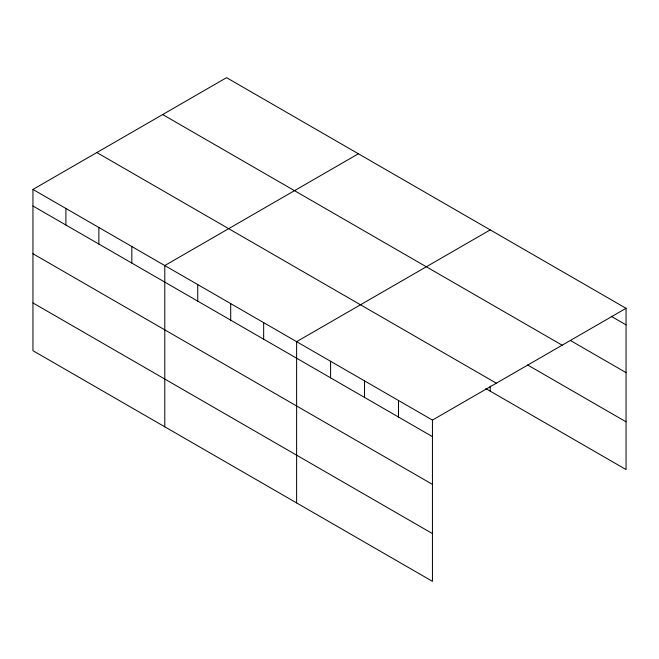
<?xml version="1.0" encoding="UTF-8"?>
<svg xmlns="http://www.w3.org/2000/svg" width="659" height="659" viewBox="0 0 659 659"><rect width="100%" height="100%" fill="white"/><g stroke="black" fill="none" stroke-linecap="round" stroke-linejoin="round"><path stroke-width="0.99" d="M432.444 484.39L432.444 420.088L32.95 189.438L32.95 350.687L432.444 581.337L432.444 484.39L32.95 253.74M485.765 388.571L626.05 469.562L626.05 308.313L226.556 77.663L32.95 189.438M358.389 153.778L164.783 265.552L164.783 426.801M490.222 229.892L296.616 341.667L296.616 502.916M432.444 420.088L626.05 308.313M611.247 316.32L626.05 324.862M570.323 340.439L626.05 372.615M162.666 114.551L562.16 345.201M527.661 365.004L626.05 421.809M96.84 152.55L496.334 383.2M32.95 205.995L432.444 436.637M32.95 302.934L432.444 533.584M490.222 386.059L490.222 391.141M398.489 400.483L398.489 417.032M364.534 380.877L364.534 397.426M330.579 361.272L330.579 377.821M263.658 322.638L263.658 339.187M230.699 303.61L230.699 320.159M197.741 284.581L197.741 301.13M131.825 246.524L131.825 263.073M98.866 227.495L98.866 244.044M65.908 208.466L65.908 225.016"/></g></svg>
